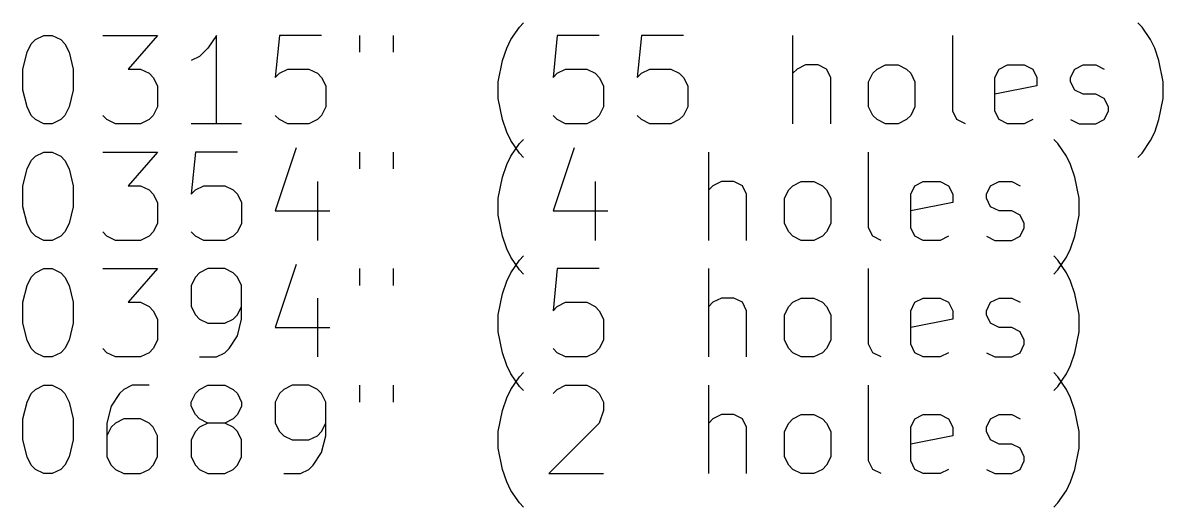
# Model space of a CAD drawing. Header units: millimetres. Extents: x 142.5 to 194.2, y -174.5 to -89.5.
# Drawn here: x 168.43 to 194.24, y -174.54 to -163.57 of the extents above; entities that cross this region are included whole.
import ezdxf

# ---------------------------------------------------------------- set-up
doc = ezdxf.new("R2010")
doc.units = ezdxf.units.MM
doc.layers.add('BLACK', color=250, linetype='CONTINUOUS')

msp = doc.modelspace()

# ---------------------------------------------------------------- linework, layer by layer
at = {"layer": 'BLACK', "linetype": 'CONTINUOUS'}
for p, q in [((179.665412, -163.668576), (179.760651, -163.573338)), ((193.760652, -163.668576), (193.665414, -163.573338)), ((168.71303, -163.954291), (168.903506, -163.859053)), ((168.903506, -163.859053), (169.093983, -163.859053)), ((169.093983, -163.859053), (169.284459, -163.954291)), ((170.23684, -163.859053), (171.474935, -163.859053)), ((171.474935, -163.859053), (170.808268, -164.620957)), ((172.808268, -163.859053), (172.617792, -164.144767)), ((172.808268, -165.859053), (172.808268, -163.859053)), ((174.23684, -163.859053), (174.141602, -164.811434)), ((175.189221, -163.859053), (174.23684, -163.859053)), ((176.046364, -163.859053), (176.046364, -164.240005)), ((176.808269, -163.859053), (176.808269, -164.240005)), ((179.474936, -163.954291), (179.665412, -163.668576)), ((180.522555, -163.859053), (180.427317, -164.811434)), ((181.474936, -163.859053), (180.522555, -163.859053)), ((182.427317, -163.859053), (182.332079, -164.811434)), ((183.379698, -163.859053), (182.427317, -163.859053)), ((185.855889, -165.859053), (185.855889, -163.859053)), ((189.474937, -165.573338), (189.474937, -163.859053)), ((193.951128, -163.954291), (193.760652, -163.668576)), ((168.522554, -164.240005), (168.617792, -164.049529)), ((168.617792, -164.049529), (168.71303, -163.954291)), ((169.284459, -163.954291), (169.379697, -164.049529)), ((169.379697, -164.049529), (169.474935, -164.240005)), ((172.617792, -164.144767), (172.427316, -164.335243)), ((179.28446, -164.430481), (179.379698, -164.144767)), ((179.379698, -164.144767), (179.474936, -163.954291)), ((194.046366, -164.144767), (193.951128, -163.954291)), ((194.141604, -164.430481), (194.046366, -164.144767)), ((168.427316, -164.620957), (168.522554, -164.240005)), ((169.474935, -164.240005), (169.570173, -164.620957)), ((172.427316, -164.335243), (172.23684, -164.430481)), ((168.427316, -165.097148), (168.427316, -164.620957)), ((169.570173, -164.620957), (169.570173, -165.097148)), ((170.808268, -164.620957), (171.093983, -164.620957)), ((171.093983, -164.620957), (171.284459, -164.716195)), ((174.23684, -164.716195), (174.427316, -164.620957)), ((174.427316, -164.620957), (174.903507, -164.620957)), ((174.903507, -164.620957), (175.093983, -164.716195)), ((179.189222, -164.906672), (179.28446, -164.430481)), ((180.522555, -164.716195), (180.713031, -164.620957)), ((180.713031, -164.620957), (181.189222, -164.620957)), ((181.189222, -164.620957), (181.379698, -164.716195)), ((182.427317, -164.716195), (182.617793, -164.620957)), ((182.617793, -164.620957), (183.093984, -164.620957)), ((183.093984, -164.620957), (183.28446, -164.716195)), ((185.951127, -164.620957), (185.855889, -164.716195)), ((186.141603, -164.525719), (185.951127, -164.620957)), ((186.427318, -164.525719), (186.141603, -164.525719)), ((186.617794, -164.620957), (186.427318, -164.525719)), ((186.713032, -164.811434), (186.617794, -164.620957)), ((187.665413, -164.716195), (187.760651, -164.620957)), ((187.760651, -164.620957), (187.951127, -164.525719)), ((187.951127, -164.525719), (188.236842, -164.525719)), ((188.236842, -164.525719), (188.427318, -164.620957)), ((188.427318, -164.620957), (188.522556, -164.716195)), ((190.427318, -164.811434), (190.522556, -164.620957)), ((190.522556, -164.620957), (190.713032, -164.525719)), ((190.713032, -164.525719), (191.093985, -164.525719)), ((191.093985, -164.525719), (191.284461, -164.620957)), ((191.284461, -164.620957), (191.379699, -164.811434)), ((192.141604, -164.811434), (192.236842, -164.620957)), ((192.236842, -164.620957), (192.427318, -164.525719)), ((192.427318, -164.525719), (192.713032, -164.525719)), ((192.713032, -164.525719), (192.903509, -164.620957)), ((194.236842, -164.906672), (194.141604, -164.430481)), ((171.284459, -164.716195), (171.379697, -164.811434)), ((171.379697, -164.811434), (171.474935, -165.00191)), ((174.141602, -164.811434), (174.23684, -164.716195)), ((175.093983, -164.716195), (175.189221, -164.811434)), ((175.189221, -164.811434), (175.284459, -165.00191)), ((179.189222, -165.287624), (179.189222, -164.906672)), ((180.427317, -164.811434), (180.522555, -164.716195)), ((181.379698, -164.716195), (181.474936, -164.811434)), ((181.474936, -164.811434), (181.570174, -165.00191)), ((182.332079, -164.811434), (182.427317, -164.716195)), ((183.28446, -164.716195), (183.379698, -164.811434)), ((183.379698, -164.811434), (183.474936, -165.00191)), ((186.713032, -165.859053), (186.713032, -164.811434)), ((187.570175, -164.906672), (187.665413, -164.716195)), ((187.570175, -165.4781), (187.570175, -164.906672)), ((188.522556, -164.716195), (188.617794, -164.906672)), ((188.617794, -164.906672), (188.617794, -165.4781)), ((190.427318, -165.573338), (190.427318, -164.811434)), ((191.379699, -164.811434), (191.379699, -165.00191)), ((192.141604, -164.906672), (192.141604, -164.811434)), ((192.236842, -165.097148), (192.141604, -164.906672)), ((194.236842, -165.287624), (194.236842, -164.906672)), ((168.522554, -165.4781), (168.427316, -165.097148)), ((169.570173, -165.097148), (169.474935, -165.4781)), ((171.474935, -165.00191), (171.474935, -165.4781)), ((175.284459, -165.00191), (175.284459, -165.4781)), ((181.570174, -165.00191), (181.570174, -165.4781)), ((183.474936, -165.00191), (183.474936, -165.4781)), ((191.379699, -165.00191), (190.427318, -165.192386)), ((192.427318, -165.192386), (192.236842, -165.097148)), ((179.28446, -165.763815), (179.189222, -165.287624)), ((192.713032, -165.192386), (192.427318, -165.192386)), ((192.903509, -165.287624), (192.713032, -165.192386)), ((192.998747, -165.4781), (192.903509, -165.287624)), ((194.141604, -165.763815), (194.236842, -165.287624)), ((168.617792, -165.668576), (168.522554, -165.4781)), ((168.71303, -165.763815), (168.617792, -165.668576)), ((169.379697, -165.668576), (169.284459, -165.763815)), ((169.474935, -165.4781), (169.379697, -165.668576)), ((170.332078, -165.763815), (170.23684, -165.668576)), ((171.379697, -165.668576), (171.284459, -165.763815)), ((171.474935, -165.4781), (171.379697, -165.668576)), ((174.23684, -165.763815), (174.141602, -165.668576)), ((175.189221, -165.668576), (175.093983, -165.763815)), ((175.284459, -165.4781), (175.189221, -165.668576)), ((180.522555, -165.763815), (180.427317, -165.668576)), ((181.474936, -165.668576), (181.379698, -165.763815)), ((181.570174, -165.4781), (181.474936, -165.668576)), ((182.427317, -165.763815), (182.332079, -165.668576)), ((183.379698, -165.668576), (183.28446, -165.763815)), ((183.474936, -165.4781), (183.379698, -165.668576)), ((187.665413, -165.668576), (187.570175, -165.4781)), ((187.760651, -165.763815), (187.665413, -165.668576)), ((188.522556, -165.668576), (188.427318, -165.763815)), ((188.617794, -165.4781), (188.522556, -165.668576)), ((189.570175, -165.763815), (189.474937, -165.573338)), ((190.522556, -165.763815), (190.427318, -165.573338)), ((192.903509, -165.763815), (192.998747, -165.573338)), ((192.998747, -165.573338), (192.998747, -165.4781)), ((168.903506, -165.859053), (168.71303, -165.763815)), ((169.093983, -165.859053), (168.903506, -165.859053)), ((169.284459, -165.763815), (169.093983, -165.859053)), ((170.522554, -165.859053), (170.332078, -165.763815)), ((171.093983, -165.859053), (170.522554, -165.859053)), ((171.284459, -165.763815), (171.093983, -165.859053)), ((173.379697, -165.859053), (172.23684, -165.859053)), ((174.427316, -165.859053), (174.23684, -165.763815)), ((174.903507, -165.859053), (174.427316, -165.859053)), ((175.093983, -165.763815), (174.903507, -165.859053)), ((179.379698, -166.049529), (179.28446, -165.763815)), ((180.713031, -165.859053), (180.522555, -165.763815)), ((181.189222, -165.859053), (180.713031, -165.859053)), ((181.379698, -165.763815), (181.189222, -165.859053)), ((182.617793, -165.859053), (182.427317, -165.763815)), ((183.093984, -165.859053), (182.617793, -165.859053)), ((183.28446, -165.763815), (183.093984, -165.859053)), ((187.951127, -165.859053), (187.760651, -165.763815)), ((188.236842, -165.859053), (187.951127, -165.859053)), ((188.427318, -165.763815), (188.236842, -165.859053)), ((189.760651, -165.859053), (189.570175, -165.763815)), ((190.713032, -165.859053), (190.522556, -165.763815)), ((191.093985, -165.859053), (190.713032, -165.859053)), ((191.284461, -165.763815), (191.093985, -165.859053)), ((192.141604, -165.763815), (192.33208, -165.859053)), ((192.33208, -165.859053), (192.713032, -165.859053)), ((192.713032, -165.859053), (192.903509, -165.763815)), ((194.046366, -166.049529), (194.141604, -165.763815)), ((179.474936, -166.240005), (179.379698, -166.049529)), ((179.665412, -166.308576), (179.760651, -166.213338)), ((191.85589, -166.308576), (191.760652, -166.213338)), ((193.951128, -166.240005), (194.046366, -166.049529)), ((174.617792, -166.403815), (174.141602, -167.832386)), ((179.665412, -166.525719), (179.474936, -166.240005)), ((179.474936, -166.594291), (179.665412, -166.308576)), ((180.903507, -166.403815), (180.427317, -167.832386)), ((192.046366, -166.594291), (191.85589, -166.308576)), ((193.760652, -166.525719), (193.951128, -166.240005)), ((168.522554, -166.880005), (168.617792, -166.689529)), ((168.617792, -166.689529), (168.71303, -166.594291)), ((168.71303, -166.594291), (168.903506, -166.499053)), ((168.903506, -166.499053), (169.093983, -166.499053)), ((169.093983, -166.499053), (169.284459, -166.594291)), ((169.284459, -166.594291), (169.379697, -166.689529)), ((169.379697, -166.689529), (169.474935, -166.880005)), ((170.23684, -166.499053), (171.474935, -166.499053)), ((171.474935, -166.499053), (170.808268, -167.260957)), ((172.332078, -166.499053), (172.23684, -167.451434)), ((173.284459, -166.499053), (172.332078, -166.499053)), ((176.046364, -166.499053), (176.046364, -166.880005)), ((176.808269, -166.499053), (176.808269, -166.880005)), ((179.379698, -166.784767), (179.474936, -166.594291)), ((179.760651, -166.620957), (179.665412, -166.525719)), ((183.951127, -168.499053), (183.951127, -166.499053)), ((187.570175, -168.213338), (187.570175, -166.499053)), ((192.141604, -166.784767), (192.046366, -166.594291)), ((193.665414, -166.620957), (193.760652, -166.525719)), ((168.427316, -167.260957), (168.522554, -166.880005)), ((169.474935, -166.880005), (169.570173, -167.260957)), ((179.28446, -167.070481), (179.379698, -166.784767)), ((192.236842, -167.070481), (192.141604, -166.784767)), ((175.093983, -167.165719), (175.093983, -168.499053)), ((179.189222, -167.546672), (179.28446, -167.070481)), ((181.379698, -167.165719), (181.379698, -168.499053)), ((184.236841, -167.165719), (184.046365, -167.260957)), ((184.522556, -167.165719), (184.236841, -167.165719)), ((184.713032, -167.260957), (184.522556, -167.165719)), ((185.855889, -167.260957), (186.046365, -167.165719)), ((186.046365, -167.165719), (186.33208, -167.165719)), ((186.33208, -167.165719), (186.522556, -167.260957)), ((188.617794, -167.260957), (188.80827, -167.165719)), ((188.80827, -167.165719), (189.189223, -167.165719)), ((189.189223, -167.165719), (189.379699, -167.260957)), ((190.33208, -167.260957), (190.522556, -167.165719)), ((190.522556, -167.165719), (190.80827, -167.165719)), ((190.80827, -167.165719), (190.998747, -167.260957)), ((192.33208, -167.546672), (192.236842, -167.070481)), ((168.427316, -167.737148), (168.427316, -167.260957)), ((169.570173, -167.260957), (169.570173, -167.737148)), ((170.808268, -167.260957), (171.093983, -167.260957)), ((171.093983, -167.260957), (171.284459, -167.356195)), ((171.284459, -167.356195), (171.379697, -167.451434)), ((171.379697, -167.451434), (171.474935, -167.64191)), ((172.23684, -167.451434), (172.332078, -167.356195)), ((172.332078, -167.356195), (172.522554, -167.260957)), ((172.522554, -167.260957), (172.998745, -167.260957)), ((172.998745, -167.260957), (173.189221, -167.356195)), ((173.189221, -167.356195), (173.284459, -167.451434)), ((173.284459, -167.451434), (173.379697, -167.64191)), ((184.046365, -167.260957), (183.951127, -167.356195)), ((184.80827, -167.451434), (184.713032, -167.260957)), ((184.80827, -168.499053), (184.80827, -167.451434)), ((185.665413, -167.546672), (185.760651, -167.356195)), ((185.760651, -167.356195), (185.855889, -167.260957)), ((186.522556, -167.260957), (186.617794, -167.356195)), ((186.617794, -167.356195), (186.713032, -167.546672)), ((188.522556, -167.451434), (188.617794, -167.260957)), ((188.522556, -168.213338), (188.522556, -167.451434)), ((189.379699, -167.260957), (189.474937, -167.451434)), ((189.474937, -167.451434), (189.474937, -167.64191)), ((190.236842, -167.451434), (190.33208, -167.260957)), ((190.236842, -167.546672), (190.236842, -167.451434)), ((168.522554, -168.1181), (168.427316, -167.737148)), ((169.570173, -167.737148), (169.474935, -168.1181)), ((171.474935, -167.64191), (171.474935, -168.1181)), ((173.379697, -167.64191), (173.379697, -168.1181)), ((179.189222, -167.927624), (179.189222, -167.546672)), ((185.665413, -168.1181), (185.665413, -167.546672)), ((186.713032, -167.546672), (186.713032, -168.1181)), ((189.474937, -167.64191), (188.522556, -167.832386)), ((190.33208, -167.737148), (190.236842, -167.546672)), ((190.522556, -167.832386), (190.33208, -167.737148)), ((192.33208, -167.927624), (192.33208, -167.546672)), ((174.141602, -167.832386), (175.379697, -167.832386)), ((179.28446, -168.403815), (179.189222, -167.927624)), ((180.427317, -167.832386), (181.665412, -167.832386)), ((190.80827, -167.832386), (190.522556, -167.832386)), ((190.998747, -167.927624), (190.80827, -167.832386)), ((191.093985, -168.1181), (190.998747, -167.927624)), ((192.236842, -168.403815), (192.33208, -167.927624)), ((168.617792, -168.308576), (168.522554, -168.1181)), ((169.474935, -168.1181), (169.379697, -168.308576)), ((171.474935, -168.1181), (171.379697, -168.308576)), ((173.379697, -168.1181), (173.284459, -168.308576)), ((185.760651, -168.308576), (185.665413, -168.1181)), ((186.713032, -168.1181), (186.617794, -168.308576)), ((187.665413, -168.403815), (187.570175, -168.213338)), ((188.617794, -168.403815), (188.522556, -168.213338)), ((190.998747, -168.403815), (191.093985, -168.213338)), ((191.093985, -168.213338), (191.093985, -168.1181)), ((168.71303, -168.403815), (168.617792, -168.308576)), ((168.903506, -168.499053), (168.71303, -168.403815)), ((169.093983, -168.499053), (168.903506, -168.499053)), ((169.284459, -168.403815), (169.093983, -168.499053)), ((169.379697, -168.308576), (169.284459, -168.403815)), ((170.332078, -168.403815), (170.23684, -168.308576)), ((170.522554, -168.499053), (170.332078, -168.403815)), ((171.093983, -168.499053), (170.522554, -168.499053)), ((171.284459, -168.403815), (171.093983, -168.499053)), ((171.379697, -168.308576), (171.284459, -168.403815)), ((172.332078, -168.403815), (172.23684, -168.308576)), ((172.522554, -168.499053), (172.332078, -168.403815)), ((172.998745, -168.499053), (172.522554, -168.499053)), ((173.189221, -168.403815), (172.998745, -168.499053)), ((173.284459, -168.308576), (173.189221, -168.403815)), ((179.379698, -168.689529), (179.28446, -168.403815)), ((185.855889, -168.403815), (185.760651, -168.308576)), ((186.046365, -168.499053), (185.855889, -168.403815)), ((186.33208, -168.499053), (186.046365, -168.499053)), ((186.522556, -168.403815), (186.33208, -168.499053)), ((186.617794, -168.308576), (186.522556, -168.403815)), ((187.855889, -168.499053), (187.665413, -168.403815)), ((188.80827, -168.499053), (188.617794, -168.403815)), ((189.189223, -168.499053), (188.80827, -168.499053)), ((189.379699, -168.403815), (189.189223, -168.499053)), ((190.236842, -168.403815), (190.427318, -168.499053)), ((190.427318, -168.499053), (190.80827, -168.499053)), ((190.80827, -168.499053), (190.998747, -168.403815)), ((192.141604, -168.689529), (192.236842, -168.403815)), ((179.474936, -168.880005), (179.379698, -168.689529)), ((192.046366, -168.880005), (192.141604, -168.689529)), ((174.617792, -169.043815), (174.141602, -170.472386)), ((179.665412, -169.165719), (179.474936, -168.880005)), ((179.474936, -169.234291), (179.665412, -168.948576)), ((179.665412, -168.948576), (179.760651, -168.853338)), ((191.85589, -168.948576), (191.760652, -168.853338)), ((191.85589, -169.165719), (192.046366, -168.880005)), ((192.046366, -169.234291), (191.85589, -168.948576)), ((168.617792, -169.329529), (168.71303, -169.234291)), ((168.71303, -169.234291), (168.903506, -169.139053)), ((168.903506, -169.139053), (169.093983, -169.139053)), ((169.093983, -169.139053), (169.284459, -169.234291)), ((169.284459, -169.234291), (169.379697, -169.329529)), ((170.23684, -169.139053), (171.474935, -169.139053)), ((171.474935, -169.139053), (170.808268, -169.900957)), ((172.427316, -169.234291), (172.332078, -169.329529)), ((172.617792, -169.139053), (172.427316, -169.234291)), ((172.998745, -169.139053), (172.617792, -169.139053)), ((173.189221, -169.234291), (172.998745, -169.139053)), ((173.284459, -169.329529), (173.189221, -169.234291)), ((176.046364, -169.139053), (176.046364, -169.520005)), ((176.808269, -169.139053), (176.808269, -169.520005)), ((179.379698, -169.424767), (179.474936, -169.234291)), ((179.760651, -169.260957), (179.665412, -169.165719)), ((180.522555, -169.139053), (180.427317, -170.091434)), ((181.474936, -169.139053), (180.522555, -169.139053)), ((183.951127, -171.139053), (183.951127, -169.139053)), ((187.570175, -170.853338), (187.570175, -169.139053)), ((191.760652, -169.260957), (191.85589, -169.165719)), ((192.141604, -169.424767), (192.046366, -169.234291)), ((168.427316, -169.900957), (168.522554, -169.520005)), ((168.522554, -169.520005), (168.617792, -169.329529)), ((169.379697, -169.329529), (169.474935, -169.520005)), ((169.474935, -169.520005), (169.570173, -169.900957)), ((172.332078, -169.329529), (172.23684, -169.520005)), ((172.23684, -169.520005), (172.23684, -169.996195)), ((173.379697, -169.520005), (173.284459, -169.329529)), ((173.379697, -170.28191), (173.379697, -169.520005)), ((179.28446, -169.710481), (179.379698, -169.424767)), ((192.236842, -169.710481), (192.141604, -169.424767)), ((175.093983, -169.805719), (175.093983, -171.139053)), ((179.189222, -170.186672), (179.28446, -169.710481)), ((184.236841, -169.805719), (184.046365, -169.900957)), ((184.522556, -169.805719), (184.236841, -169.805719)), ((184.713032, -169.900957), (184.522556, -169.805719)), ((185.855889, -169.900957), (186.046365, -169.805719)), ((186.046365, -169.805719), (186.33208, -169.805719)), ((186.33208, -169.805719), (186.522556, -169.900957)), ((188.617794, -169.900957), (188.80827, -169.805719)), ((188.80827, -169.805719), (189.189223, -169.805719)), ((189.189223, -169.805719), (189.379699, -169.900957)), ((190.33208, -169.900957), (190.522556, -169.805719)), ((190.522556, -169.805719), (190.80827, -169.805719)), ((190.80827, -169.805719), (190.998747, -169.900957)), ((192.33208, -170.186672), (192.236842, -169.710481)), ((168.427316, -170.377148), (168.427316, -169.900957)), ((169.570173, -169.900957), (169.570173, -170.377148)), ((170.808268, -169.900957), (171.093983, -169.900957)), ((171.093983, -169.900957), (171.284459, -169.996195)), ((171.284459, -169.996195), (171.379697, -170.091434)), ((172.23684, -169.996195), (172.332078, -170.186672)), ((173.284459, -170.186672), (173.379697, -169.996195)), ((180.427317, -170.091434), (180.522555, -169.996195)), ((180.522555, -169.996195), (180.713031, -169.900957)), ((180.713031, -169.900957), (181.189222, -169.900957)), ((181.189222, -169.900957), (181.379698, -169.996195)), ((181.379698, -169.996195), (181.474936, -170.091434)), ((184.046365, -169.900957), (183.951127, -169.996195)), ((184.80827, -170.091434), (184.713032, -169.900957)), ((185.665413, -170.186672), (185.760651, -169.996195)), ((185.760651, -169.996195), (185.855889, -169.900957)), ((186.522556, -169.900957), (186.617794, -169.996195)), ((186.617794, -169.996195), (186.713032, -170.186672)), ((188.522556, -170.091434), (188.617794, -169.900957)), ((189.379699, -169.900957), (189.474937, -170.091434)), ((190.236842, -170.091434), (190.33208, -169.900957)), ((171.379697, -170.091434), (171.474935, -170.28191)), ((171.474935, -170.28191), (171.474935, -170.7581)), ((172.332078, -170.186672), (172.427316, -170.28191)), ((172.427316, -170.28191), (172.617792, -170.377148)), ((172.998745, -170.377148), (173.189221, -170.28191)), ((173.189221, -170.28191), (173.284459, -170.186672)), ((173.284459, -170.662862), (173.379697, -170.28191)), ((179.189222, -170.567624), (179.189222, -170.186672)), ((181.474936, -170.091434), (181.570174, -170.28191)), ((181.570174, -170.28191), (181.570174, -170.7581)), ((184.80827, -171.139053), (184.80827, -170.091434)), ((185.665413, -170.7581), (185.665413, -170.186672)), ((186.713032, -170.186672), (186.713032, -170.7581)), ((188.522556, -170.853338), (188.522556, -170.091434)), ((189.474937, -170.28191), (188.522556, -170.472386)), ((189.474937, -170.091434), (189.474937, -170.28191)), ((190.236842, -170.186672), (190.236842, -170.091434)), ((190.33208, -170.377148), (190.236842, -170.186672)), ((192.33208, -170.567624), (192.33208, -170.186672)), ((168.522554, -170.7581), (168.427316, -170.377148)), ((169.570173, -170.377148), (169.474935, -170.7581)), ((172.617792, -170.377148), (172.998745, -170.377148)), ((174.141602, -170.472386), (175.379697, -170.472386)), ((179.28446, -171.043815), (179.189222, -170.567624)), ((190.522556, -170.472386), (190.33208, -170.377148)), ((190.80827, -170.472386), (190.522556, -170.472386)), ((190.998747, -170.567624), (190.80827, -170.472386)), ((191.093985, -170.7581), (190.998747, -170.567624)), ((192.236842, -171.043815), (192.33208, -170.567624)), ((168.617792, -170.948576), (168.522554, -170.7581)), ((169.474935, -170.7581), (169.379697, -170.948576)), ((171.474935, -170.7581), (171.379697, -170.948576)), ((173.093983, -170.948576), (173.284459, -170.662862)), ((181.570174, -170.7581), (181.474936, -170.948576)), ((185.760651, -170.948576), (185.665413, -170.7581)), ((186.713032, -170.7581), (186.617794, -170.948576)), ((187.665413, -171.043815), (187.570175, -170.853338)), ((188.617794, -171.043815), (188.522556, -170.853338)), ((190.998747, -171.043815), (191.093985, -170.853338)), ((191.093985, -170.853338), (191.093985, -170.7581)), ((168.71303, -171.043815), (168.617792, -170.948576)), ((168.903506, -171.139053), (168.71303, -171.043815)), ((169.284459, -171.043815), (169.093983, -171.139053)), ((169.379697, -170.948576), (169.284459, -171.043815)), ((170.332078, -171.043815), (170.23684, -170.948576)), ((170.522554, -171.139053), (170.332078, -171.043815)), ((171.284459, -171.043815), (171.093983, -171.139053)), ((171.379697, -170.948576), (171.284459, -171.043815)), ((172.808268, -171.139053), (172.998745, -171.043815)), ((172.998745, -171.043815), (173.093983, -170.948576)), ((179.379698, -171.329529), (179.28446, -171.043815)), ((180.522555, -171.043815), (180.427317, -170.948576)), ((180.713031, -171.139053), (180.522555, -171.043815)), ((181.379698, -171.043815), (181.189222, -171.139053)), ((181.474936, -170.948576), (181.379698, -171.043815)), ((185.855889, -171.043815), (185.760651, -170.948576)), ((186.046365, -171.139053), (185.855889, -171.043815)), ((186.522556, -171.043815), (186.33208, -171.139053)), ((186.617794, -170.948576), (186.522556, -171.043815)), ((187.855889, -171.139053), (187.665413, -171.043815)), ((188.80827, -171.139053), (188.617794, -171.043815)), ((189.379699, -171.043815), (189.189223, -171.139053)), ((190.236842, -171.043815), (190.427318, -171.139053)), ((190.80827, -171.139053), (190.998747, -171.043815)), ((192.141604, -171.329529), (192.236842, -171.043815)), ((169.093983, -171.139053), (168.903506, -171.139053)), ((171.093983, -171.139053), (170.522554, -171.139053)), ((172.427316, -171.139053), (172.808268, -171.139053)), ((179.474936, -171.520005), (179.379698, -171.329529)), ((181.189222, -171.139053), (180.713031, -171.139053)), ((186.33208, -171.139053), (186.046365, -171.139053)), ((189.189223, -171.139053), (188.80827, -171.139053)), ((190.427318, -171.139053), (190.80827, -171.139053)), ((192.046366, -171.520005), (192.141604, -171.329529)), ((179.665412, -171.805719), (179.474936, -171.520005)), ((179.474936, -171.874291), (179.665412, -171.588576)), ((179.665412, -171.588576), (179.760651, -171.493338)), ((191.85589, -171.588576), (191.760652, -171.493338)), ((191.85589, -171.805719), (192.046366, -171.520005)), ((192.046366, -171.874291), (191.85589, -171.588576)), ((168.617792, -171.969529), (168.71303, -171.874291)), ((168.71303, -171.874291), (168.903506, -171.779053)), ((168.903506, -171.779053), (169.093983, -171.779053)), ((169.093983, -171.779053), (169.284459, -171.874291)), ((169.284459, -171.874291), (169.379697, -171.969529)), ((170.71303, -171.874291), (170.617792, -171.969529)), ((170.903506, -171.779053), (170.71303, -171.874291)), ((171.284459, -171.779053), (170.903506, -171.779053)), ((172.332078, -171.969529), (172.427316, -171.874291)), ((172.427316, -171.874291), (172.617792, -171.779053)), ((172.617792, -171.779053), (172.998745, -171.779053)), ((172.998745, -171.779053), (173.189221, -171.874291)), ((173.189221, -171.874291), (173.284459, -171.969529)), ((174.332078, -171.874291), (174.23684, -171.969529)), ((174.522554, -171.779053), (174.332078, -171.874291)), ((174.903507, -171.779053), (174.522554, -171.779053)), ((175.093983, -171.874291), (174.903507, -171.779053)), ((175.189221, -171.969529), (175.093983, -171.874291)), ((176.046364, -171.779053), (176.046364, -172.160005)), ((176.808269, -171.779053), (176.808269, -172.160005)), ((179.379698, -172.064767), (179.474936, -171.874291)), ((179.760651, -171.900957), (179.665412, -171.805719)), ((180.427317, -171.969529), (180.522555, -171.874291)), ((180.522555, -171.874291), (180.713031, -171.779053)), ((180.713031, -171.779053), (181.189222, -171.779053)), ((181.189222, -171.779053), (181.379698, -171.874291)), ((181.379698, -171.874291), (181.474936, -171.969529)), ((183.951127, -173.779053), (183.951127, -171.779053)), ((187.570175, -173.493338), (187.570175, -171.779053)), ((191.760652, -171.900957), (191.85589, -171.805719)), ((192.141604, -172.064767), (192.046366, -171.874291)), ((168.522554, -172.160005), (168.617792, -171.969529)), ((169.379697, -171.969529), (169.474935, -172.160005)), ((170.617792, -171.969529), (170.427316, -172.255243)), ((172.23684, -172.160005), (172.332078, -171.969529)), ((173.284459, -171.969529), (173.379697, -172.160005)), ((174.23684, -171.969529), (174.141602, -172.160005)), ((175.284459, -172.160005), (175.189221, -171.969529)), ((179.28446, -172.350481), (179.379698, -172.064767)), ((181.474936, -171.969529), (181.570174, -172.160005)), ((192.236842, -172.350481), (192.141604, -172.064767)), ((168.427316, -172.540957), (168.522554, -172.160005)), ((169.474935, -172.160005), (169.570173, -172.540957)), ((170.427316, -172.255243), (170.332078, -172.636195)), ((172.23684, -172.255243), (172.23684, -172.160005)), ((172.332078, -172.445719), (172.23684, -172.255243)), ((173.379697, -172.255243), (173.284459, -172.445719)), ((173.379697, -172.160005), (173.379697, -172.255243)), ((174.141602, -172.160005), (174.141602, -172.636195)), ((175.284459, -172.92191), (175.284459, -172.160005)), ((179.189222, -172.826672), (179.28446, -172.350481)), ((181.570174, -172.350481), (181.474936, -172.636195)), ((181.570174, -172.160005), (181.570174, -172.350481)), ((192.33208, -172.826672), (192.236842, -172.350481)), ((168.427316, -173.017148), (168.427316, -172.540957)), ((169.570173, -172.540957), (169.570173, -173.017148)), ((170.332078, -172.636195), (170.332078, -173.3981)), ((170.522554, -172.636195), (170.427316, -172.731434)), ((170.71303, -172.540957), (170.522554, -172.636195)), ((171.093983, -172.540957), (170.71303, -172.540957)), ((171.284459, -172.636195), (171.093983, -172.540957)), ((171.379697, -172.731434), (171.284459, -172.636195)), ((172.427316, -172.540957), (172.332078, -172.445719)), ((172.617792, -172.636195), (172.427316, -172.540957)), ((172.617792, -172.636195), (172.427316, -172.731434)), ((172.998745, -172.636195), (172.617792, -172.636195)), ((173.189221, -172.540957), (172.998745, -172.636195)), ((173.189221, -172.731434), (172.998745, -172.636195)), ((173.284459, -172.445719), (173.189221, -172.540957)), ((174.141602, -172.636195), (174.23684, -172.826672)), ((175.189221, -172.826672), (175.284459, -172.636195)), ((181.474936, -172.636195), (180.332079, -173.779053)), ((184.046365, -172.540957), (183.951127, -172.636195)), ((184.236841, -172.445719), (184.046365, -172.540957)), ((184.522556, -172.445719), (184.236841, -172.445719)), ((184.713032, -172.540957), (184.522556, -172.445719)), ((184.80827, -172.731434), (184.713032, -172.540957)), ((185.665413, -172.826672), (185.760651, -172.636195)), ((185.760651, -172.636195), (185.855889, -172.540957)), ((185.855889, -172.540957), (186.046365, -172.445719)), ((186.046365, -172.445719), (186.33208, -172.445719)), ((186.33208, -172.445719), (186.522556, -172.540957)), ((186.522556, -172.540957), (186.617794, -172.636195)), ((186.617794, -172.636195), (186.713032, -172.826672)), ((188.522556, -172.731434), (188.617794, -172.540957)), ((188.617794, -172.540957), (188.80827, -172.445719)), ((188.80827, -172.445719), (189.189223, -172.445719)), ((189.189223, -172.445719), (189.379699, -172.540957)), ((189.379699, -172.540957), (189.474937, -172.731434)), ((190.236842, -172.731434), (190.33208, -172.540957)), ((190.33208, -172.540957), (190.522556, -172.445719)), ((190.522556, -172.445719), (190.80827, -172.445719)), ((190.80827, -172.445719), (190.998747, -172.540957)), ((170.427316, -172.731434), (170.332078, -172.92191)), ((171.474935, -172.92191), (171.379697, -172.731434)), ((171.474935, -173.3981), (171.474935, -172.92191)), ((172.332078, -172.826672), (172.23684, -173.017148)), ((172.427316, -172.731434), (172.332078, -172.826672)), ((173.284459, -172.826672), (173.189221, -172.731434)), ((173.379697, -173.017148), (173.284459, -172.826672)), ((174.23684, -172.826672), (174.332078, -172.92191)), ((174.332078, -172.92191), (174.522554, -173.017148)), ((174.903507, -173.017148), (175.093983, -172.92191)), ((175.093983, -172.92191), (175.189221, -172.826672)), ((175.189221, -173.302862), (175.284459, -172.92191)), ((179.189222, -173.207624), (179.189222, -172.826672)), ((184.80827, -173.779053), (184.80827, -172.731434)), ((185.665413, -173.3981), (185.665413, -172.826672)), ((186.713032, -172.826672), (186.713032, -173.3981)), ((188.522556, -173.493338), (188.522556, -172.731434)), ((189.474937, -172.92191), (188.522556, -173.112386)), ((189.474937, -172.731434), (189.474937, -172.92191)), ((190.236842, -172.826672), (190.236842, -172.731434)), ((190.33208, -173.017148), (190.236842, -172.826672)), ((192.33208, -173.207624), (192.33208, -172.826672)), ((168.522554, -173.3981), (168.427316, -173.017148)), ((169.570173, -173.017148), (169.474935, -173.3981)), ((172.23684, -173.017148), (172.23684, -173.3981)), ((173.379697, -173.3981), (173.379697, -173.017148)), ((174.522554, -173.017148), (174.903507, -173.017148)), ((190.522556, -173.112386), (190.33208, -173.017148)), ((190.80827, -173.112386), (190.522556, -173.112386)), ((190.998747, -173.207624), (190.80827, -173.112386)), ((168.617792, -173.588576), (168.522554, -173.3981)), ((169.474935, -173.3981), (169.379697, -173.588576)), ((170.332078, -173.3981), (170.427316, -173.588576)), ((171.379697, -173.588576), (171.474935, -173.3981)), ((172.23684, -173.3981), (172.332078, -173.588576)), ((173.284459, -173.588576), (173.379697, -173.3981)), ((174.998745, -173.588576), (175.189221, -173.302862)), ((179.28446, -173.683815), (179.189222, -173.207624)), ((185.760651, -173.588576), (185.665413, -173.3981)), ((186.713032, -173.3981), (186.617794, -173.588576)), ((191.093985, -173.3981), (190.998747, -173.207624)), ((191.093985, -173.493338), (191.093985, -173.3981)), ((192.236842, -173.683815), (192.33208, -173.207624)), ((168.71303, -173.683815), (168.617792, -173.588576)), ((168.903506, -173.779053), (168.71303, -173.683815)), ((169.284459, -173.683815), (169.093983, -173.779053)), ((169.379697, -173.588576), (169.284459, -173.683815)), ((170.427316, -173.588576), (170.522554, -173.683815)), ((170.522554, -173.683815), (170.71303, -173.779053)), ((171.093983, -173.779053), (171.284459, -173.683815)), ((171.284459, -173.683815), (171.379697, -173.588576)), ((172.332078, -173.588576), (172.427316, -173.683815)), ((172.427316, -173.683815), (172.617792, -173.779053)), ((172.998745, -173.779053), (173.189221, -173.683815)), ((173.189221, -173.683815), (173.284459, -173.588576)), ((174.71303, -173.779053), (174.903507, -173.683815)), ((174.903507, -173.683815), (174.998745, -173.588576)), ((179.379698, -173.969529), (179.28446, -173.683815)), ((185.855889, -173.683815), (185.760651, -173.588576)), ((186.046365, -173.779053), (185.855889, -173.683815)), ((186.522556, -173.683815), (186.33208, -173.779053)), ((186.617794, -173.588576), (186.522556, -173.683815)), ((187.665413, -173.683815), (187.570175, -173.493338)), ((187.855889, -173.779053), (187.665413, -173.683815)), ((188.617794, -173.683815), (188.522556, -173.493338)), ((188.80827, -173.779053), (188.617794, -173.683815)), ((189.379699, -173.683815), (189.189223, -173.779053)), ((190.236842, -173.683815), (190.427318, -173.779053)), ((190.80827, -173.779053), (190.998747, -173.683815)), ((190.998747, -173.683815), (191.093985, -173.493338)), ((192.141604, -173.969529), (192.236842, -173.683815)), ((169.093983, -173.779053), (168.903506, -173.779053)), ((170.71303, -173.779053), (171.093983, -173.779053)), ((172.617792, -173.779053), (172.998745, -173.779053)), ((174.332078, -173.779053), (174.71303, -173.779053)), ((180.332079, -173.779053), (181.570174, -173.779053)), ((186.33208, -173.779053), (186.046365, -173.779053)), ((189.189223, -173.779053), (188.80827, -173.779053)), ((190.427318, -173.779053), (190.80827, -173.779053)), ((179.474936, -174.160005), (179.379698, -173.969529)), ((179.665412, -174.445719), (179.474936, -174.160005)), ((191.85589, -174.445719), (192.046366, -174.160005)), ((192.046366, -174.160005), (192.141604, -173.969529)), ((179.760651, -174.540957), (179.665412, -174.445719)), ((191.760652, -174.540957), (191.85589, -174.445719))]:
    msp.add_line(p, q, dxfattribs=at)

doc.saveas('drawing.dxf')
